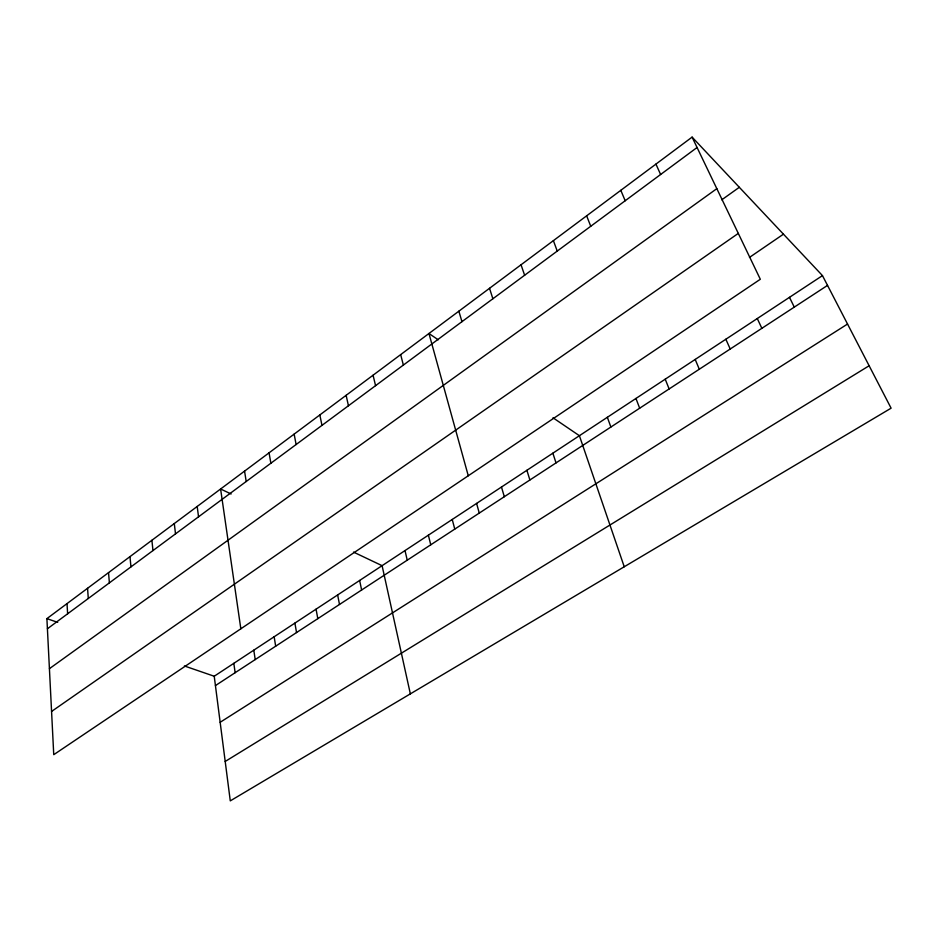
<?xml version="1.0" encoding="UTF-8"?>
<svg xmlns="http://www.w3.org/2000/svg" width="938" height="938" viewBox="0 0 938 938"><rect width="100%" height="100%" fill="white"/><g stroke="black" fill="none" stroke-linecap="round" stroke-linejoin="round"><path stroke-width="1.41" d="M692.092 137.124L760.319 279.266L53.747 754.68L46.9 618.634L692.092 137.124L822.462 275.608L891.1 408.182L230.279 800.876L214.227 676.239L184.387 665.968M47.416 628.765L697.063 147.501M49.421 668.677L716.82 188.667M721.791 199.806L739.32 187.295M51.578 711.45L738.3 233.398M749.462 257.422L783.453 234.172M214.227 676.239L822.462 275.608M215.435 685.584L827.527 285.387M220.16 722.283L847.542 324.044M225.202 761.457L869.139 365.75M46.9 618.634L57.71 622.351M231.123 493.986L220.606 489.003L240.832 628.8M353.509 552.095L382.094 565.673L410.352 693.862M438.234 339.802L428.959 333.506L468.273 475.765M553.01 417.785L579.403 435.713L624.239 566.763M789.479 297.334L794.287 307.125M757.283 318.545L761.855 328.323M655.943 164.103L660.61 174.503M725.86 339.239L730.21 349.018M695.187 359.442L699.302 369.22M620.815 190.32L625.189 200.744M665.218 379.187L669.134 388.953M586.637 215.822L590.741 226.269M635.952 398.462L639.669 408.218M553.397 240.632L557.231 251.091M607.355 417.293L610.873 427.048M521.036 264.786L524.623 275.244M552.869 453.183L556.023 462.903M489.53 288.294L492.872 298.765M526.898 470.29L529.888 479.986M458.858 311.193L461.965 321.664M501.478 487.033L504.316 496.718M476.598 503.425L479.271 513.086M452.233 519.464L454.766 529.102M400.667 354.611L403.363 365.081M428.373 535.188L430.753 544.802M373.066 375.212L375.563 385.67M405.005 550.583L407.244 560.174M346.134 395.32L348.444 405.767M359.641 580.458L361.622 590.002M319.835 414.948L321.969 425.371M337.645 594.95L339.497 604.471M294.145 434.106L296.115 444.53M316.059 609.161L317.806 618.658M269.065 452.831L270.871 463.231M294.907 623.102L296.537 632.564M274.154 636.761L275.666 646.2M244.56 471.122L246.202 481.499M253.799 650.175L255.206 659.578M233.832 663.33L235.133 672.71M197.191 506.473L198.539 516.803M174.292 523.556L175.512 533.874M151.897 540.276L152.976 550.559M129.983 556.621L130.945 566.88M108.538 572.626L109.383 582.85M87.562 588.29L88.289 598.491M67.02 603.615L67.63 613.792"/></g></svg>
